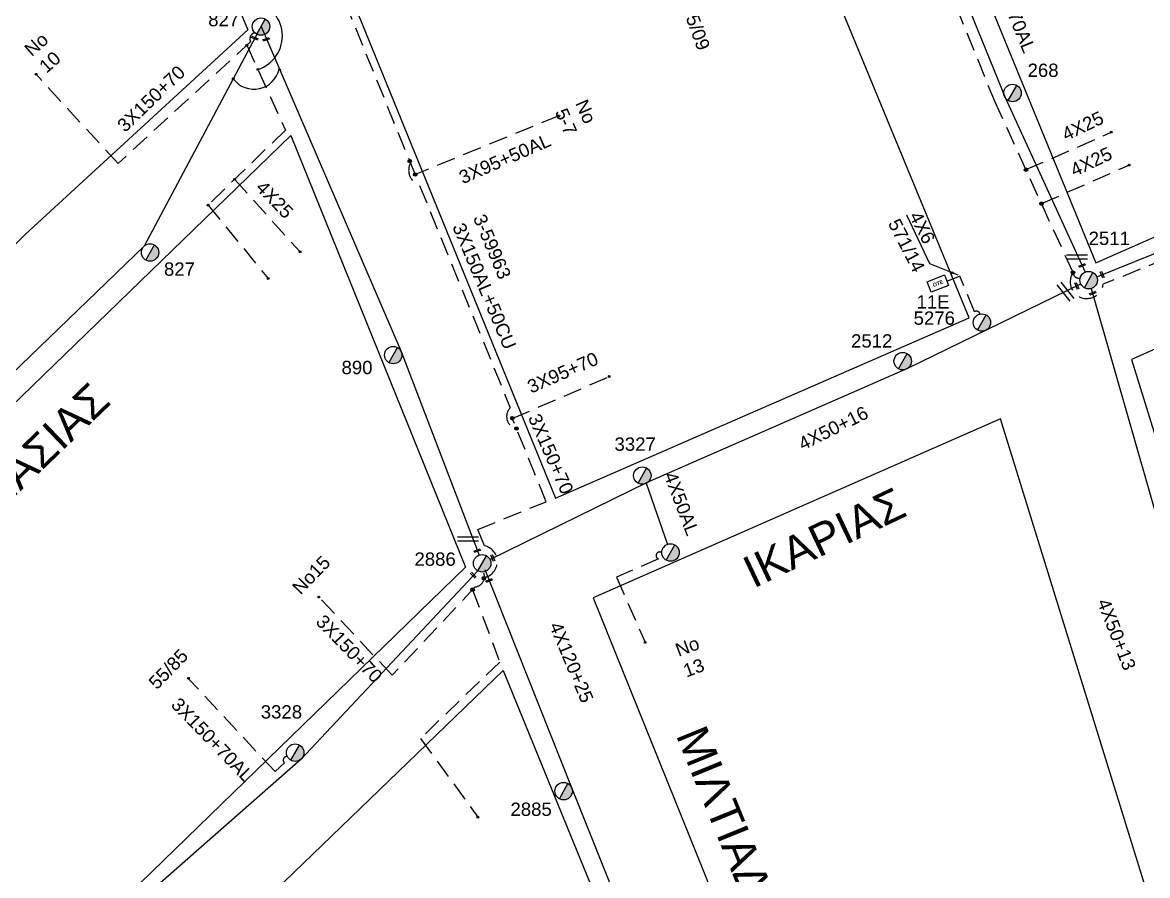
# Model space of a CAD drawing. Header units: millimetres. Extents: x 1421 to 13344, y 800 to 1949.
# Drawn here: x 12440.4 to 12592.6, y 1270.1 to 1385.6 of the extents above; entities that cross this region are included whole.
import ezdxf

# ---------------------------------------------------------------- set-up
doc = ezdxf.new("R2010")
doc.units = ezdxf.units.MM
doc.linetypes.add('DASHED', pattern=[19.05, 12.7, -6.35])
for name, color, linetype in [('Pillar OTE', 7, 'Continuous'), ('Άγνωστα', 7, 'Continuous'), ('Γυμνά εναέρια ΧΤ (3Φ)   4x50CU', 7, 'Continuous'), ('Γυμνά εναέρια ΧΤ και ΦΟΠ (3Φ)   4x50+16AL', 7, 'Continuous'), ('Εναέρια παροχή ΧΤ 4x25', 7, 'SYN_LINE'), ('Επιγραφές - Σχήματα', 7, 'Continuous'), ('Καλωδια ΧΤ  3X95+50', 7, 'Continuous'), ('Καλώδια ΧΤ   3x150+50CU', 7, 'DASHED'), ('Καλώδια ΧΤ   3x150+70AL', 7, 'DASHED'), ('Καλώδια ΧΤ   3x150AL+50CU', 7, 'DASHED'), ('Μηχανική τομή', 7, 'Continuous'), ('Στύλος ΦΜ', 7, 'Continuous'), ('Στύλος ΦΜ @ 1', 7, 'Continuous'), ('Συνδέσεις', 7, 'Continuous'), ('Συνεστραμμένα ΧΤ   3x70+54.6+25 AL', 7, 'SYN_LINE'), ('Συνεστραμμένα ΧΤ   4x120+25 AL', 7, 'SYN_LINE'), ('Τομή', 7, 'Continuous'), ('Υπογεια Καλωδια Δικτυου ΧΤ 4X25', 7, 'DASHED'), ('Υπόβαθρο ΔΕΗ', 7, 'Continuous'), ('Υπόγεια καλώδια Παροχών ΧΤ   4x50AL', 7, 'DASHED'), ('Υπόγεια καλώδια Παροχών ΧΤ   4x6', 7, 'DASHED')]:
    doc.layers.add(name, color=color, linetype=linetype)
doc.styles.add('arial', font='ARIAL.TTF')
doc.styles.get("Standard").update_dxf_attribs({"font": 'ARIAL.TTF'})
doc.linetypes.add('SYN_LINE', pattern='A,0.5,-0.0001,["/\\/\\/\\/",Standard,S=0.1,R=0,X=0,Y=-0.05],-0.25', length=0.7501)
doc.dimstyles.new('ISO-25', dxfattribs={"dimtxt": 2.5, "dimasz": 2.5, "dimexe": 1.25, "dimexo": 0.625, "dimtad": 1, "dimtxsty": 'Standard', "dimcen": 2.5, "dimadec": 0, "dimazin": 0, "dimtfac": 1, "dimtmove": 0, "dimatfit": 3, "dimfxl": 1, "dimarcsym": 0})

# ---------------------------------------------------------------- blocks, each defined once
blk = doc.blocks.new('ΥΠΑΡΧΩΝ ΤΣΙΜΕΝΤΕΝΙΟΣ ΣΤΥΛΟΣ')
at = {"layer": 'Στύλος ΦΜ'}
blk.add_hatch(color=7, dxfattribs=at).paths.add_polyline_path([(-1.29, -2.28, 0.574793), (2.62, 0, 0.268822), (1.3, 2.27)])
at = {"layer": 'Στύλος ΦΜ', "color": 7}
blk.add_line((-1.29, -2.28), (1.3, 2.27), dxfattribs=at)
blk.add_circle((0, 0), 2.62, dxfattribs=at)
at = {"layer": 'Στύλος ΦΜ', "flags": 4}
for tag, p in [('ΑΡΙΘΜΟΣ', (-4.68, 8.05)), ('ΤΥΠΟΣ', (-4.91, 3.03))]:
    blk.add_attdef(tag, p, '', height=4, dxfattribs=at)
blk = doc.blocks.new('ΜΗΧΑΝΙΚΗ ΤΟΜΗ')
at = {"layer": 'Μηχανική τομή', "ltscale": 40}
for p, q in [((-1.89, 0.78), (1.89, 0.78)), ((1.89, 0), (-1.89, 0))]:
    blk.add_line(p, q, dxfattribs=at)
blk = doc.blocks.new('_ΣΥΝΔΕΣΗ')
at = {"layer": 'Συνδέσεις', "linetype": 'SYN_LINE', "ltscale": 40}
blk.add_hatch(color=256, dxfattribs=at).paths.add_polyline_path([(0.5, -0.01, 1), (-0.5, -0.01, 1)])
at = {"layer": 'Συνδέσεις'}
blk.add_circle((0, -0.01), 0.5, dxfattribs=at)
blk = doc.blocks.new('ΤΟΜΗ')
at = {"layer": 'Τομή', "ltscale": 40}
for p, q in [((-5.68, 0), (5.68, 0)), ((5.68, -2.33), (-5.68, -2.33))]:
    blk.add_line(p, q, dxfattribs=at)
blk = doc.blocks.new('PILLAR ΟΤΕ')
at = {"layer": 'Pillar OTE', "ltscale": 40}
blk.add_lwpolyline([(-3.31, 2.02), (3.39, 2.02), (3.39, -1.99), (-3.31, -1.99)], close=True, dxfattribs=at)
at = {"layer": 'Pillar OTE', "insert": (-1.81, 0.71), "char_height": 1.3575, "width": 109.961, "attachment_point": 1}
blk.add_mtext('{\\fArial|b1|i0|c161|p34;OTE}', dxfattribs=at)

msp = doc.modelspace()

# ---------------------------------------------------------------- linework, layer by layer
at = {"layer": 'Άγνωστα', "color": 1, "linetype": 'DASHED', "ltscale": 0.2}
for points in [[(12470.72486, 1382.49862), (12475.95244, 1371.01092), (12465.46919, 1360.85431)], [(12469.06439, 1364.33748), (12477.91877, 1354.52992)], [(12465.46919, 1360.85431), (12473.60177, 1350.93444)]]:
    msp.add_lwpolyline(points, dxfattribs=at)
at = {"layer": 'Άγνωστα', "color": 151, "linetype": 'DASHED', "ltscale": 0.2}
for points in [[(12506.65998, 1331.97072), (12519.7839, 1337.63962)], [(12501.27862, 1308.79024), (12504.95396, 1298.99791), (12494.22557, 1288.65429), (12502.01048, 1277.99857)]]:
    msp.add_lwpolyline(points, dxfattribs=at)
at = {"layer": 'Άγνωστα', "color": 5}
msp.add_lwpolyline([(12507.891, 1332.52785), (12507.891, 1332.52785)], dxfattribs=at)
at = {"layer": 'Άγνωστα', "color": 173, "linetype": 'Continuous', "ltscale": 0.2}
msp.add_lwpolyline([(12501.99457, 1311.33947), (12478.01129, 1285.81887), (12447.81777, 1259.22842)], dxfattribs=at)
at = {"layer": 'Γυμνά εναέρια ΧΤ (3Φ)   4x50CU', "color": 151, "linetype": 'Continuous', "ltscale": 0.2}
msp.add_lwpolyline([(12524.79715, 1323.19128), (12527.64357, 1314.92059)], dxfattribs=at)
at = {"layer": 'Γυμνά εναέρια ΧΤ και ΦΟΠ (3Φ)   4x50+16AL', "color": 30, "linetype": 'Continuous', "ltscale": 0.2}
for points in [[(12534.23289, 1475.76104), (12541.41619, 1455.07446), (12549.61031, 1433.32375), (12561.24036, 1405.2859), (12573.37328, 1375.39603), (12584.1882, 1351.76253)], [(12375.90143, 1252.78733), (12377.46774, 1276.69424), (12404.41541, 1304.11385), (12432.30481, 1331.7101), (12456.87031, 1355.3359), (12472.63761, 1385.01441), (12491.61417, 1341.01583), (12502.15477, 1313.46396)]]:
    msp.add_lwpolyline(points, dxfattribs=at)
at = {"layer": 'Γυμνά εναέρια ΧΤ και ΦΟΠ (3Φ)   4x50+16AL', "color": 151, "linetype": 'Continuous', "ltscale": 0.2}
msp.add_lwpolyline([(12503.63038, 1312.88796), (12525.05754, 1323.3757), (12560.18414, 1338.76333), (12583.60576, 1350.20491)], dxfattribs=at)
at = {"layer": 'Γυμνά εναέρια ΧΤ και ΦΟΠ (3Φ)   4x50+16AL', "color": 85, "linetype": 'Continuous', "ltscale": 0.2}
msp.add_lwpolyline([(12585.01584, 1349.56321), (12595.77264, 1312.05988), (12603.09255, 1287.86858), (12610.99907, 1262.8004), (12616.76113, 1245.40572), (12622.89385, 1226.42415), (12631.24367, 1202.9147)], dxfattribs=at)
at = {"layer": 'Καλωδια ΧΤ  3X95+50', "color": 151, "linetype": 'DASHED', "ltscale": 0.2}
msp.add_lwpolyline([(12512.95081, 1372.92929), (12493.5023, 1364.98979), (12493.5023, 1364.98979)], dxfattribs=at)
msp.add_lwpolyline([(12526.89696, 1313.80159, 1.128932798), (12526.4243, 1312.95842), (12520.77596, 1310.47756), (12524.63153, 1301.69932)], format="xyb", dxfattribs=at)
at = {"layer": 'Καλώδια ΧΤ   3x150+50CU', "color": 151, "linetype": 'DASHED', "ltscale": 0.2}
msp.add_lwpolyline([(12492.85983, 1366.56579, 0.454710119), (12494.10764, 1363.50488), (12506.37829, 1333.40486, 0.596582453), (12507.23171, 1330.56825)], format="xyb", dxfattribs=at)
at = {"layer": 'Καλώδια ΧΤ   3x150+50CU', "color": 173, "linetype": 'DASHED', "ltscale": 0.2}
msp.add_lwpolyline([(12605.76495, 1357.86644), (12586.64824, 1350.13957, -1.259788863), (12582.56327, 1351.71809)], format="xyb", dxfattribs=at)
at = {"layer": 'Καλώδια ΧΤ   3x150+70AL', "color": 151, "linetype": 'DASHED', "ltscale": 0.2}
for points in [[(12476.58111, 1406.49765, 0.518596037), (12478.2167, 1402.48554), (12493.50251, 1364.98928)], [(12502.87951, 1310.45198, 0.809085518), (12502.87432, 1314.74337), (12501.98232, 1316.94526), (12511.25409, 1320.70132), (12506.65998, 1331.97072)], [(12502.73658, 1311.19723, -0.520523155), (12501.63604, 1309.17058), (12490.39719, 1297.21133), (12490.39719, 1297.21133), (12480.47704, 1307.79689)]]:
    msp.add_lwpolyline(points, format="xyb", dxfattribs=at)
at = {"layer": 'Καλώδια ΧΤ   3x150+70AL', "color": 173, "linetype": 'DASHED', "ltscale": 0.2}
msp.add_lwpolyline([(12583.53683, 1350.98178, -0.478537247), (12582.56327, 1351.71809), (12572.04616, 1374.70077), (12562.59506, 1397.9839), (12581.18492, 1405.5299)], format="xyb", dxfattribs=at)
at = {"layer": 'Καλώδια ΧΤ   3x150+70AL', "color": 1, "linetype": 'DASHED', "ltscale": 0.2}
msp.add_lwpolyline([(12471.79694, 1384.18853, 0.488469248), (12471.23102, 1382.96389), (12453.29066, 1366.47268), (12442.14174, 1378.60129)], format="xyb", dxfattribs=at)
at = {"layer": 'Καλώδια ΧΤ   3x150+70AL', "color": 173, "ltscale": 0.2}
msp.add_lwpolyline([(12476.21203, 1286.2065, 0.762134472), (12475.81794, 1285.36024), (12474.53407, 1284.16662), (12474.53407, 1284.16662), (12474.53407, 1284.16662), (12462.84179, 1296.743)], format="xyb", dxfattribs=at)
at = {"layer": 'Συνεστραμμένα ΧΤ   3x70+54.6+25 AL', "color": 85, "linetype": 'SYN_LINE', "ltscale": 15}
msp.add_lwpolyline([(12585.76455, 1351.14672), (12613.86026, 1362.48676), (12639.89892, 1375.51797)], dxfattribs=at)
at = {"layer": 'Συνεστραμμένα ΧΤ   4x120+25 AL', "color": 173, "linetype": 'SYN_LINE', "ltscale": 20}
msp.add_lwpolyline([(12502.91801, 1311.51873), (12514.67334, 1282.01491), (12529.41103, 1245.0932), (12540.23759, 1214.74336)], dxfattribs=at)
at = {"layer": 'Υπογεια Καλωδια Δικτυου ΧΤ 4X25', "color": 173, "linetype": 'DASHED', "ltscale": 0.2}
for points in [[(12576.18932, 1365.64686), (12587.73642, 1370.71406)], [(12578.29262, 1361.0506), (12590.17051, 1366.26916)]]:
    msp.add_lwpolyline(points, dxfattribs=at)
at = {"layer": 'Υπόβαθρο ΔΕΗ'}
for points in [[(12585.66696, 1353.02207), (12638.61418, 1376.37797), (12597.1145, 1484.24019), (12540.94569, 1462.23196), (12585.66696, 1353.02207)], [(12512.51262, 1321.19096), (12568.51028, 1345.58293), (12523.31973, 1454.97251), (12466.75525, 1433.43425), (12512.51262, 1321.19096)], [(12379.01517, 1275.67789), (12476.66983, 1370.28981), (12500.31355, 1311.82207), (12407.43747, 1221.67898), (12377.73393, 1252.12916), (12379.01517, 1275.67789)], [(12632.66151, 1203.95366), (12697.56204, 1223.91197), (12643.42641, 1363.43656), (12590.47828, 1339.96634), (12632.66151, 1203.95366)], [(12563.17981, 1352.88958), (12560.04095, 1359.48268)], [(12546.62399, 1235.7941), (12598.67778, 1248.07804), (12572.72314, 1331.90895), (12517.58397, 1307.69078), (12546.62399, 1235.7941)], [(12416.37475, 1211.97139), (12505.42991, 1297.83262), (12534.42017, 1226.85429), (12467.02399, 1159.98357), (12416.37475, 1211.97139)]]:
    msp.add_lwpolyline(points, dxfattribs=at)
msp.add_lwpolyline([(12453.81404, 1425.05265), (12470.86018, 1384.58752), (12440.75196, 1356.9113), (12390.08375, 1306.57175), (12374.91125, 1306.90734), (12359.07927, 1323.5016), (12358.71381, 1334.96866)], close=True, dxfattribs=at)
for centre, radius, start, end in [((12470.79087, 1383.73984), 4.74243, 287.5143232, 83.5873654), ((12471.69155, 1380.0215), 3.48987, 216.4357804, 347.9697247)]:
    msp.add_arc(centre, radius, start, end, dxfattribs=at)
at = {"layer": 'Υπόγεια καλώδια Παροχών ΧΤ   4x6', "color": 151, "linetype": 'DASHED', "ltscale": 0.2}
msp.add_lwpolyline([(12569.97444, 1346.105, 0.527107348), (12569.23148, 1346.41352), (12567.24096, 1351.23182), (12565.56864, 1350.54097)], format="xyb", dxfattribs=at)

# ---------------------------------------------------------------- block references
at = {"layer": 'Pillar OTE', "xscale": 0.3750000000000001, "yscale": 0.3750000000000001, "zscale": 0.3750000000000001, "rotation": 21.22435673514572}
msp.add_blockref('PILLAR ΟΤΕ', (12564.23123, 1350.22151), dxfattribs=at)
at = {"layer": 'Μηχανική τομή'}
for p, xscale, yscale, zscale, rotation in [((12471.7572, 1383.35722), 0.2499999999999999, 0.2499999999999999, 0.2499999999999999, 336.3708900509988), ((12473.37235, 1383.21267), 0.2499999999999999, 0.2499999999999999, 0.2499999999999999, 19.94335245243033), ((12583.8162, 1352.57546), 0.25, 0.25, 0.25, 21.20816839393099), ((12586.5865, 1351.47848), 0.249999999999919, 0.249999999999919, 0.249999999999919, 113.0826138925651), ((12583.17875, 1349.95472), 0.249999999999919, 0.249999999999919, 0.249999999999919, 113.0826138925651), ((12585.25578, 1348.83201), 0.25, 0.25, 0.25, 21.20816839393099), ((12501.95012, 1313.99729), 0.2499999999999999, 0.2499999999999999, 0.2499999999999999, 19.94335245243033), ((12504.12266, 1313.12891), 0.249999999999919, 0.249999999999919, 0.249999999999919, 113.0826138925651), ((12501.29056, 1310.68184), 0.2500000000001928, 0.2500000000001928, 0.2500000000001928, 312.6268794242704), ((12503.54966, 1309.93338), 0.249999999999919, 0.249999999999919, 0.249999999999919, 22.08384506458043)]:
    msp.add_blockref('ΜΗΧΑΝΙΚΗ ΤΟΜΗ', p, dxfattribs=dict(at, xscale=xscale, yscale=yscale, zscale=zscale, rotation=rotation))
at = {"layer": 'Στύλος ΦΜ @ 1', "ltscale": 40}
ref = msp.add_blockref('ΥΠΑΡΧΩΝ ΤΣΙΜΕΝΤΕΝΙΟΣ ΣΤΥΛΟΣ', (12472.63535, 1385.0157), dxfattribs=dict(at, xscale=0.4499999999998181, yscale=0.4499999999998181, zscale=0.4499999999998181))
ref.add_attrib('ΤΥΠΟΣ', '827', (12465.49325, 1385.05461), dxfattribs={"layer": 'Στύλος ΦΜ', "height": 1.8, "flags": 4})
ref = msp.add_blockref('ΥΠΑΡΧΩΝ ΤΣΙΜΕΝΤΕΝΙΟΣ ΣΤΥΛΟΣ', (12574.36942, 1376.02438), dxfattribs=dict(at, xscale=0.4499999999998181, yscale=0.4499999999998181, zscale=0.4499999999998181))
ref.add_attrib('ΤΥΠΟΣ', '268', (12576.41101, 1378.19691), dxfattribs={"layer": 'Στύλος ΦΜ', "height": 1.8, "flags": 4})
ref = msp.add_blockref('ΥΠΑΡΧΩΝ ΤΣΙΜΕΝΤΕΝΙΟΣ ΣΤΥΛΟΣ', (12584.67829, 1350.69157), dxfattribs=dict(at, xscale=0.4499999999998181, yscale=0.4499999999998181, zscale=0.4499999999998181))
ref.add_attrib('ΤΥΠΟΣ', '2511', (12584.67079, 1355.45471), dxfattribs={"layer": 'Στύλος ΦΜ', "height": 1.8, "flags": 4})
ref = msp.add_blockref('ΥΠΑΡΧΩΝ ΤΣΙΜΕΝΤΕΝΙΟΣ ΣΤΥΛΟΣ', (12457.62687, 1354.43326), dxfattribs=dict(at, xscale=0.4499999999998181, yscale=0.4499999999998181, zscale=0.4499999999998181))
ref.add_attrib('ΤΥΠΟΣ', '827', (12459.50195, 1351.29006), dxfattribs={"layer": 'Στύλος ΦΜ', "height": 1.8, "flags": 4})
ref = msp.add_blockref('ΥΠΑΡΧΩΝ ΤΣΙΜΕΝΤΕΝΙΟΣ ΣΤΥΛΟΣ', (12570.22216, 1344.95358), dxfattribs=dict(at, xscale=0.4499999999998181, yscale=0.4499999999998181, zscale=0.4499999999998181))
ref.add_attrib('ΤΥΠΟΣ', '5276', (12560.98083, 1344.65246), dxfattribs={"layer": 'Στύλος ΦΜ', "height": 1.8, "flags": 4})
ref.add_attrib('ΑΡΙΘΜΟΣ', '11Ε', (12561.37186, 1346.85077), dxfattribs={"layer": 'Στύλος ΦΜ', "height": 1.8, "flags": 4})
ref = msp.add_blockref('ΥΠΑΡΧΩΝ ΤΣΙΜΕΝΤΕΝΙΟΣ ΣΤΥΛΟΣ', (12559.50473, 1339.72538), dxfattribs=dict(at, xscale=0.4499999999998181, yscale=0.4499999999998181, zscale=0.4499999999998181))
ref.add_attrib('ΤΥΠΟΣ', '2512', (12552.51151, 1341.5628), dxfattribs={"layer": 'Στύλος ΦΜ', "height": 1.8, "flags": 4})
ref = msp.add_blockref('ΥΠΑΡΧΩΝ ΤΣΙΜΕΝΤΕΝΙΟΣ ΣΤΥΛΟΣ', (12490.53515, 1340.54377), dxfattribs=dict(at, xscale=0.4499999999998181, yscale=0.4499999999998181, zscale=0.4499999999998181))
ref.add_attrib('ΤΥΠΟΣ', '890', (12483.5372, 1337.97083), dxfattribs={"layer": 'Στύλος ΦΜ', "height": 1.8, "flags": 4})
ref = msp.add_blockref('ΥΠΑΡΧΩΝ ΤΣΙΜΕΝΤΕΝΙΟΣ ΣΤΥΛΟΣ', (12524.2529, 1324.23576), dxfattribs=dict(at, xscale=0.4499999999998181, yscale=0.4499999999998181, zscale=0.4499999999998181))
ref.add_attrib('ΤΥΠΟΣ', '3327', (12520.48747, 1327.59571), dxfattribs={"layer": 'Στύλος ΦΜ', "height": 1.8, "flags": 4})
at = {"layer": 'Στύλος ΦΜ @ 1', "ltscale": 40, "xscale": 0.4499999999998181, "yscale": 0.4499999999998181, "zscale": 0.4499999999998181}
msp.add_blockref('ΥΠΑΡΧΩΝ ΤΣΙΜΕΝΤΕΝΙΟΣ ΣΤΥΛΟΣ', (12528.07451, 1313.8245), dxfattribs=at)
at = {"layer": 'Στύλος ΦΜ @ 1', "ltscale": 40}
ref = msp.add_blockref('ΥΠΑΡΧΩΝ ΤΣΙΜΕΝΤΕΝΙΟΣ ΣΤΥΛΟΣ', (12502.5756, 1312.36394), dxfattribs=dict(at, xscale=0.4499999999998181, yscale=0.4499999999998181, zscale=0.4499999999998181))
ref.add_attrib('ΤΥΠΟΣ', '2886', (12493.4095, 1312.0296), dxfattribs={"layer": 'Στύλος ΦΜ', "height": 1.8, "flags": 4})
ref = msp.add_blockref('ΥΠΑΡΧΩΝ ΤΣΙΜΕΝΤΕΝΙΟΣ ΣΤΥΛΟΣ', (12477.26646, 1286.73122), dxfattribs=dict(at, xscale=0.4499999999998181, yscale=0.4499999999998181, zscale=0.4499999999998181))
ref.add_attrib('ΤΥΠΟΣ', '3328', (12472.60507, 1291.35377), dxfattribs={"layer": 'Στύλος ΦΜ', "height": 1.8, "flags": 4})
ref = msp.add_blockref('ΥΠΑΡΧΩΝ ΤΣΙΜΕΝΤΕΝΙΟΣ ΣΤΥΛΟΣ', (12513.60344, 1281.52253), dxfattribs=dict(at, xscale=0.4499999999998181, yscale=0.4499999999998181, zscale=0.4499999999998181))
ref.add_attrib('ΤΥΠΟΣ', '2885', (12506.4058, 1278.17364), dxfattribs={"layer": 'Στύλος ΦΜ', "height": 1.8, "flags": 4})
at = {"layer": 'Συνδέσεις'}
for p, xscale, yscale, zscale in [((12470.72486, 1382.49862), 0.25, 0.25, 0.25), ((12442.20637, 1378.55839), 0.25, 0.25, 0.25), ((12472.22104, 1379.2182), 0.25, 0.25, 0.25), ((12475.1584, 1379.18372), 0.25, 0.25, 0.25), ((12468.88386, 1377.94879), 0.25, 0.25, 0.25), ((12512.97436, 1372.9201), 0.25, 0.25, 0.25), ((12587.73642, 1370.71406), 0.25, 0.25, 0.25), ((12492.77285, 1366.79317), 0.4777242751394019, 0.4777242751394019, 0.4777242751394019), ((12590.17051, 1366.26916), 0.25, 0.25, 0.25), ((12493.50251, 1364.98928), 0.4777242751394019, 0.4777242751394019, 0.4777242751394019), ((12576.18932, 1365.64686), 0.4777242751394019, 0.4777242751394019, 0.4777242751394019), ((12469.06439, 1364.33748), 0.25, 0.25, 0.25), ((12465.48423, 1360.83597), 0.25, 0.25, 0.25), ((12578.29262, 1361.0506), 0.4777242751394019, 0.4777242751394019, 0.4777242751394019), ((12477.91877, 1354.52992), 0.25, 0.25, 0.25), ((12473.61038, 1350.92393), 0.25, 0.25, 0.25), ((12582.56327, 1351.71809), 0.4777242751394019, 0.4777242751394019, 0.4777242751394019), ((12519.7839, 1337.63962), 0.25, 0.25, 0.25), ((12506.64865, 1332.01254), 0.4777242751394019, 0.4777242751394019, 0.4777242751394019), ((12507.2183, 1330.61518), 0.4777242751394019, 0.4777242751394019, 0.4777242751394019), ((12502.80696, 1310.34628), 0.4777242751394019, 0.4777242751394019, 0.4777242751394019), ((12501.27862, 1308.79024), 0.4777242751394019, 0.4777242751394019, 0.4777242751394019), ((12480.47704, 1307.79689), 0.25, 0.25, 0.25), ((12524.62711, 1301.66417), 0.25, 0.25, 0.25), ((12462.80949, 1296.80627), 0.25, 0.25, 0.25), ((12502.01048, 1277.99857), 0.25, 0.25, 0.25)]:
    msp.add_blockref('_ΣΥΝΔΕΣΗ', p, dxfattribs=dict(at, xscale=xscale, yscale=yscale, zscale=zscale))
at = {"layer": 'Τομή', "xscale": 0.25, "yscale": 0.25, "zscale": 0.25}
for p in [(12583.10925, 1354.12015), (12500.64966, 1315.92935)]:
    msp.add_blockref('ΤΟΜΗ', p, dxfattribs=at)
at = {"layer": 'Τομή', "xscale": 0.2499999999999669, "yscale": 0.2499999999999669, "zscale": 0.2499999999999669, "rotation": 308.1680509152084}
msp.add_blockref('ΤΟΜΗ', (12581.77042, 1349.30834), dxfattribs=at)

# ---------------------------------------------------------------- texts
at = {"ltscale": 40, "char_height": 4, "width": 67.4273804, "attachment_point": 1, "style": 'arial'}
for s, insert, rotation in [('{\\H1.083x;AΣΠAΣIAΣ}', (12428.29884, 1316.78668), 43.9013067), ('{\\H1.083x;IKAPIAΣ}', (12537.42953, 1312.82965), 25.3763191), ('{\\H1.083x;MIΛTIAΔOY}', (12532.77127, 1290.77897), 292.1497459)]:
    msp.add_mtext(s, dxfattribs=dict(at, insert=insert, rotation=rotation))
at = {"layer": 'Άγνωστα', "color": 7, "char_height": 1.8, "attachment_point": 1}
for s, width, insert, rotation in [('305/09', 1.8, (12530.8394, 1389.46537), 290.0859057), ('3X150+70', 1.8, (12452.98415, 1371.89747), 43.9831801), ('3X95+50AL', 1.8, (12499.2287, 1365.30658), 23.5861875), ('4X25', 1.8, (12473.10612, 1364.34491), 313.9831801), ('3X95+70', 1.8, (12508.47619, 1336.97398), 23.5861875), ('3X150+70', 1.8, (12510.40032, 1332.82204), 293.5861875), ('4X50+16', 17.6464483, (12545.16577, 1329.1924), 26.6279846), ('No15', 1.8, (12476.69729, 1309.26225), 45.7938475), ('4X50+13', 1.8, (12587.45456, 1307.79394), 291.3321964), ('3X150+70', 1.8, (12481.22771, 1305.58638), 313.9831801), ('4Χ120+25', 1.8, (12513.27467, 1304.64007), 292.6556907), ('55/85', 1.8, (12457.24694, 1296.41965), 45.7938475)]:
    msp.add_mtext_dynamic_manual_height_columns(s, width=width, gutter_width=12.5, heights=[0.04535], dxfattribs=dict(at, insert=insert, rotation=rotation))
at = {"layer": 'Άγνωστα', "color": 7}
note = msp.add_mtext_dynamic_manual_height_columns('No ', width=1.8, gutter_width=1.97395, heights=[0.04535, 0], dxfattribs=dict(at, insert=(12437.59093, 1379.70673), char_height=1.8, attachment_point=1, rotation=41.4909008))
for column, words in zip(note.columns.linked_columns, ['10']):
    column.text = words
note = msp.add_mtext_dynamic_manual_height_columns('No ', width=1.8, gutter_width=1.60279, heights=[0.04535, 0], dxfattribs=dict(at, insert=(12515.44439, 1378.47472), char_height=1.8, attachment_point=1, rotation=293.4012611))
for column, words in zip(note.columns.linked_columns, ['5-7']):
    column.text = words
note = msp.add_mtext_dynamic_manual_height_columns('No ', width=1.8, gutter_width=1.74388, heights=[0.04535, 0], dxfattribs=dict(at, insert=(12525.21301, 1300.12985), char_height=1.8, attachment_point=1, rotation=20.662965))
for column, words in zip(note.columns.linked_columns, ['13']):
    column.text = words
at = {"layer": 'Εναέρια παροχή ΧΤ 4x25', "color": 7, "char_height": 1.8, "attachment_point": 1}
for s, insert, rotation in [('4X25', (12580.83653, 1371.11696), 25.5818666), ('4X25', (12581.97547, 1366.27931), 25.5818666), ('571/14', (12559.06681, 1359.21839), 297.2519896), ('4X6', (12561.93323, 1360.21477), 297.2519896)]:
    msp.add_mtext_dynamic_manual_height_columns(s, width=1.8, gutter_width=12.5, heights=[0.04535], dxfattribs=dict(at, insert=insert, rotation=rotation))
at = {"layer": 'Καλώδια ΧΤ   3x150+70AL', "color": 7, "char_height": 1.8, "attachment_point": 1}
for insert, rotation in [((12571.98792, 1395.44864), 292.4449442), ((12461.63278, 1294.35685), 313.9831801)]:
    msp.add_mtext_dynamic_manual_height_columns('3X150+70AL', width=1.8, gutter_width=12.5, heights=[0.04535], dxfattribs=dict(at, insert=insert, rotation=rotation))
at = {"layer": 'Καλώδια ΧΤ   3x150AL+50CU', "color": 7, "char_height": 1.8, "attachment_point": 1, "rotation": 292.8591168}
for s, insert in [('3-59963', (12502.96846, 1359.83378)), ('3X150AL+50CU', (12500.16472, 1358.63285))]:
    msp.add_mtext_dynamic_manual_height_columns(s, width=1.8, gutter_width=12.5, heights=[0.04535], dxfattribs=dict(at, insert=insert))
at = {"layer": 'Υπόγεια καλώδια Παροχών ΧΤ   4x50AL', "color": 7, "insert": (12528.84063, 1324.9366), "char_height": 1.8, "attachment_point": 1, "rotation": 290.662965}
msp.add_mtext_dynamic_manual_height_columns('4X50AL', width=1.8, gutter_width=12.5, heights=[0.04535], dxfattribs=at)

# ---------------------------------------------------------------- leaders
at = {"layer": 'Επιγραφές - Σχήματα', "ltscale": 40}
msp.add_leader([(12567.03231, 1351.38416), (12563.17981, 1352.88958)], dimstyle='ISO-25', override={"dimasz": 1, "dimtad": 0}, dxfattribs=at)

doc.saveas('drawing.dxf')
